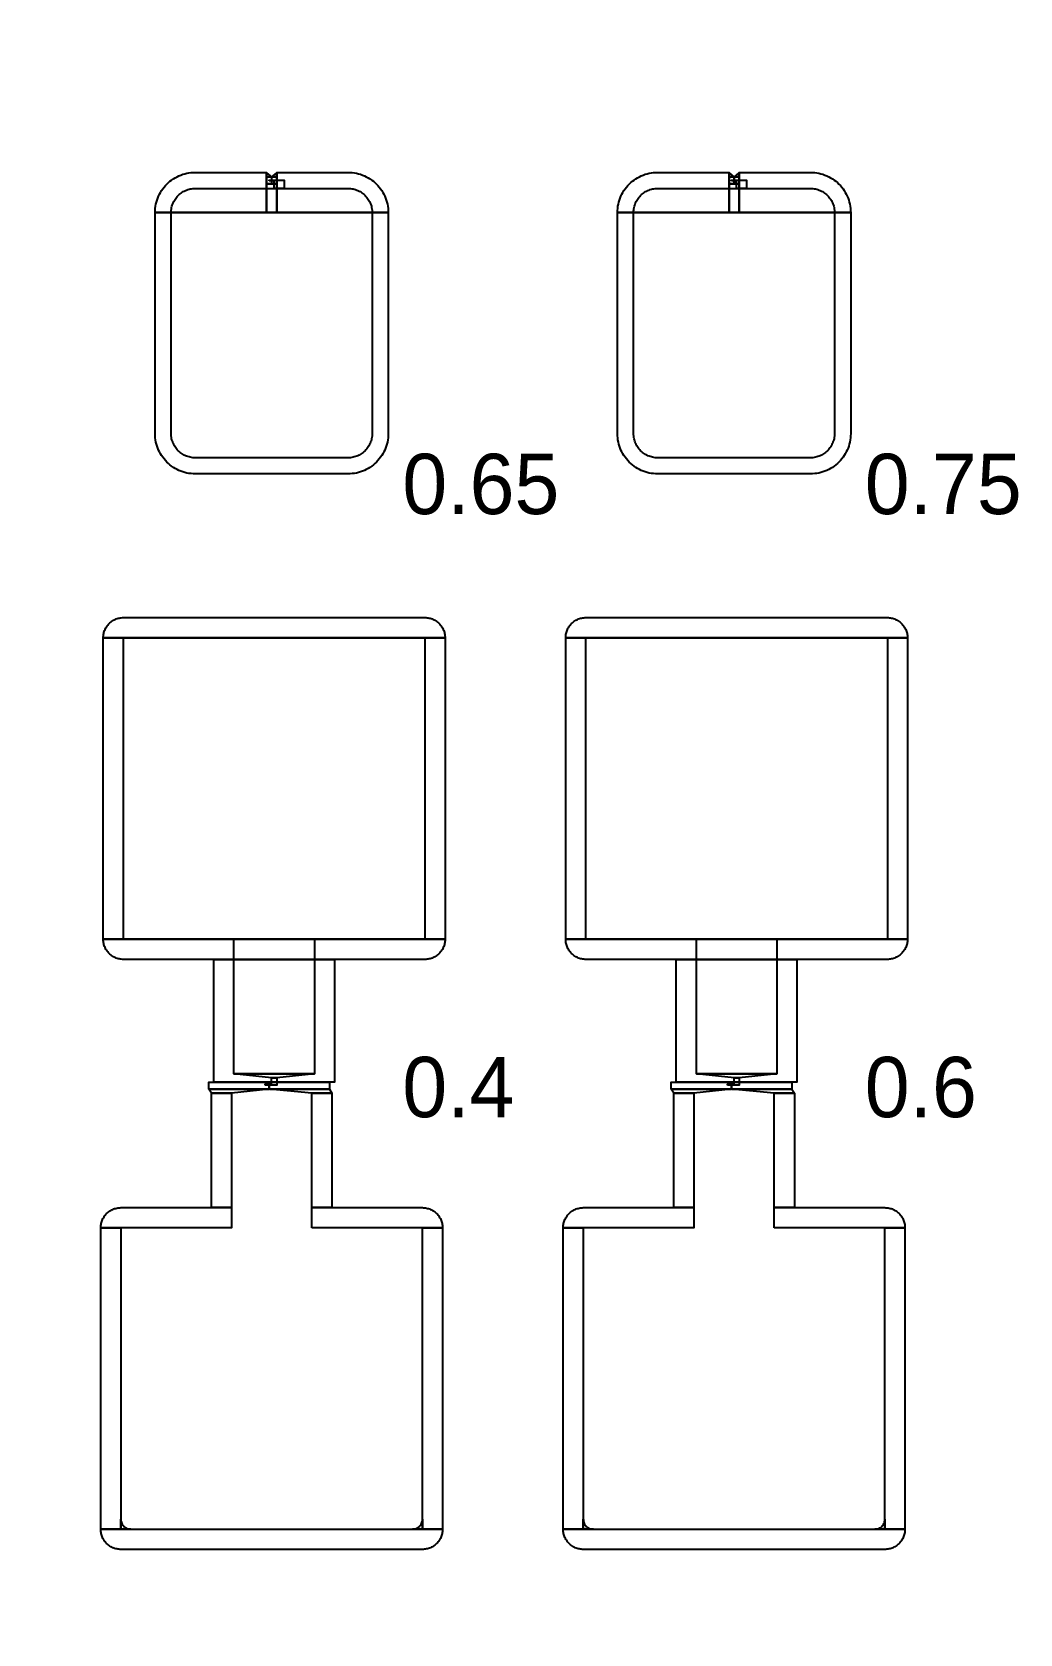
# Model space of a CAD drawing. Extents: x -50000 to 50000, y -50000 to 50000.
# Drawn here: x -32388 to -31406, y 23646 to 25240 of the extents above; entities that cross this region are included whole.
import ezdxf

# ---------------------------------------------------------------- set-up
doc = ezdxf.new("R2010")
doc.units = 0
for name, color, linetype in [('BASEMETAL', 3, 'CONTINUOUS'), ('FRAME', 14, 'CONTINUOUS'), ('MARKERS', 8, 'CONTINUOUS'), ('SECONDLAYER', 7, 'CONTINUOUS')]:
    doc.layers.add(name, color=color, linetype=linetype)

# ---------------------------------------------------------------- blocks, each defined once
blk = doc.blocks.new('CHIP_JARRAY')
at = {"layer": 'BASEMETAL'}
for points in [[(3634, 3360), (3634.055, 3362.093), (3634.219, 3364.181), (3634.492, 3366.257), (3634.874, 3368.316), (3635.363, 3370.353), (3635.958, 3372.361), (3636.657, 3374.335), (3637.458, 3376.269), (3638.36, 3378.16), (3639.359, 3380), (3640.453, 3381.786), (3641.639, 3383.511), (3642.914, 3385.173), (3644.274, 3386.765), (3645.716, 3388.284), (3647.235, 3389.726), (3648.827, 3391.086), (3650.489, 3392.361), (3652.214, 3393.547), (3654, 3394.641), (3655.84, 3395.64), (3657.731, 3396.542), (3659.665, 3397.343), (3661.639, 3398.042), (3663.647, 3398.637), (3665.684, 3399.126), (3667.743, 3399.508), (3669.819, 3399.781), (3671.907, 3399.945), (3674, 3400), (3745, 3400), (3745, 3360)], [(3745, 3395.5), (3745, 3399.5), (3749.675, 3395.5)], [(3745, 3388.5), (3745, 3395.5), (3749.675, 3395.5), (3749.675, 3388.5)], [(3750.325, 3395.5), (3755, 3399.5), (3755, 3395.5)], [(3750.325, 3388.5), (3750.325, 3395.5), (3755, 3395.5), (3755, 3388.5)], [(3755, 3360), (3755, 3400), (3826, 3400), (3828.093, 3399.945), (3830.181, 3399.781), (3832.257, 3399.508), (3834.316, 3399.126), (3836.353, 3398.637), (3838.361, 3398.042), (3840.335, 3397.343), (3842.269, 3396.542), (3844.16, 3395.64), (3846, 3394.641), (3847.786, 3393.547), (3849.511, 3392.361), (3851.173, 3391.086), (3852.765, 3389.726), (3854.284, 3388.284), (3855.726, 3386.765), (3857.086, 3385.173), (3858.361, 3383.511), (3859.547, 3381.786), (3860.641, 3380), (3861.64, 3378.16), (3862.542, 3376.269), (3863.343, 3374.335), (3864.042, 3372.361), (3864.637, 3370.353), (3865.126, 3368.316), (3865.508, 3366.257), (3865.781, 3364.181), (3865.945, 3362.093), (3866, 3360)], [(4094, 3360), (4094.055, 3362.093), (4094.219, 3364.181), (4094.492, 3366.257), (4094.874, 3368.316), (4095.363, 3370.353), (4095.958, 3372.361), (4096.657, 3374.335), (4097.458, 3376.269), (4098.36, 3378.16), (4099.359, 3380), (4100.453, 3381.786), (4101.639, 3383.511), (4102.914, 3385.173), (4104.274, 3386.765), (4105.716, 3388.284), (4107.235, 3389.726), (4108.827, 3391.086), (4110.489, 3392.361), (4112.214, 3393.547), (4114, 3394.641), (4115.84, 3395.64), (4117.731, 3396.542), (4119.665, 3397.343), (4121.639, 3398.042), (4123.647, 3398.637), (4125.684, 3399.126), (4127.743, 3399.508), (4129.819, 3399.781), (4131.907, 3399.945), (4134, 3400), (4205, 3400), (4205, 3360)], [(4205, 3395.5), (4205, 3399.5), (4209.625, 3395.5)], [(4205, 3388.5), (4205, 3395.5), (4209.625, 3395.5), (4209.625, 3388.5)], [(4210.375, 3395.5), (4215, 3399.5), (4215, 3395.5)], [(4210.375, 3388.5), (4210.375, 3395.5), (4215, 3395.5), (4215, 3388.5)], [(4215, 3360), (4215, 3400), (4286, 3400), (4288.093, 3399.945), (4290.181, 3399.781), (4292.257, 3399.508), (4294.316, 3399.126), (4296.353, 3398.637), (4298.361, 3398.042), (4300.335, 3397.343), (4302.269, 3396.542), (4304.16, 3395.64), (4306, 3394.641), (4307.786, 3393.547), (4309.511, 3392.361), (4311.173, 3391.086), (4312.765, 3389.726), (4314.284, 3388.284), (4315.726, 3386.765), (4317.086, 3385.173), (4318.361, 3383.511), (4319.547, 3381.786), (4320.641, 3380), (4321.64, 3378.16), (4322.542, 3376.269), (4323.343, 3374.335), (4324.042, 3372.361), (4324.637, 3370.353), (4325.126, 3368.316), (4325.508, 3366.257), (4325.781, 3364.181), (4325.945, 3362.093), (4326, 3360)], [(3745, 3360), (3745, 3388.5), (3755, 3388.5), (3755, 3360)], [(4205, 3360), (4205, 3388.5), (4215, 3388.5), (4215, 3360)], [(3674, 3100), (3671.907, 3100.055), (3669.819, 3100.219), (3667.743, 3100.492), (3665.684, 3100.874), (3663.647, 3101.363), (3661.639, 3101.958), (3659.665, 3102.657), (3657.731, 3103.458), (3655.84, 3104.36), (3654, 3105.359), (3652.214, 3106.453), (3650.489, 3107.639), (3648.827, 3108.914), (3647.235, 3110.274), (3645.716, 3111.716), (3644.274, 3113.235), (3642.914, 3114.827), (3641.639, 3116.489), (3640.453, 3118.214), (3639.359, 3120), (3638.36, 3121.84), (3637.458, 3123.731), (3636.657, 3125.665), (3635.958, 3127.639), (3635.363, 3129.647), (3634.874, 3131.684), (3634.492, 3133.743), (3634.219, 3135.819), (3634.055, 3137.907), (3634, 3140), (3634, 3360), (3866, 3360), (3866, 3140), (3865.945, 3137.907), (3865.781, 3135.819), (3865.508, 3133.743), (3865.126, 3131.684), (3864.637, 3129.647), (3864.042, 3127.639), (3863.343, 3125.665), (3862.542, 3123.731), (3861.64, 3121.84), (3860.641, 3120), (3859.547, 3118.214), (3858.361, 3116.489), (3857.086, 3114.827), (3855.726, 3113.235), (3854.284, 3111.716), (3852.765, 3110.274), (3851.173, 3108.914), (3849.511, 3107.639), (3847.786, 3106.453), (3846, 3105.359), (3844.16, 3104.36), (3842.269, 3103.458), (3840.335, 3102.657), (3838.361, 3101.958), (3836.353, 3101.363), (3834.316, 3100.874), (3832.257, 3100.492), (3830.181, 3100.219), (3828.093, 3100.055), (3826, 3100)], [(4134, 3100), (4131.907, 3100.055), (4129.819, 3100.219), (4127.743, 3100.492), (4125.684, 3100.874), (4123.647, 3101.363), (4121.639, 3101.958), (4119.665, 3102.657), (4117.731, 3103.458), (4115.84, 3104.36), (4114, 3105.359), (4112.214, 3106.453), (4110.489, 3107.639), (4108.827, 3108.914), (4107.235, 3110.274), (4105.716, 3111.716), (4104.274, 3113.235), (4102.914, 3114.827), (4101.639, 3116.489), (4100.453, 3118.214), (4099.359, 3120), (4098.36, 3121.84), (4097.458, 3123.731), (4096.657, 3125.665), (4095.958, 3127.639), (4095.363, 3129.647), (4094.874, 3131.684), (4094.492, 3133.743), (4094.219, 3135.819), (4094.055, 3137.907), (4094, 3140), (4094, 3360), (4326, 3360), (4326, 3140), (4325.945, 3137.907), (4325.781, 3135.819), (4325.508, 3133.743), (4325.126, 3131.684), (4324.637, 3129.647), (4324.042, 3127.639), (4323.343, 3125.665), (4322.542, 3123.731), (4321.64, 3121.84), (4320.641, 3120), (4319.547, 3118.214), (4318.361, 3116.489), (4317.086, 3114.827), (4315.726, 3113.235), (4314.284, 3111.716), (4312.765, 3110.274), (4311.173, 3108.914), (4309.511, 3107.639), (4307.786, 3106.453), (4306, 3105.359), (4304.16, 3104.36), (4302.269, 3103.458), (4300.335, 3102.657), (4298.361, 3101.958), (4296.353, 3101.363), (4294.316, 3100.874), (4292.257, 3100.492), (4290.181, 3100.219), (4288.093, 3100.055), (4286, 3100)], [(3582.5, 2937), (3582.527, 2938.047), (3582.61, 2939.091), (3582.746, 2940.129), (3582.937, 2941.158), (3583.181, 2942.176), (3583.479, 2943.18), (3583.828, 2944.167), (3584.229, 2945.135), (3584.68, 2946.08), (3585.179, 2947), (3585.727, 2947.893), (3586.32, 2948.756), (3586.957, 2949.586), (3587.637, 2950.383), (3588.358, 2951.142), (3589.117, 2951.863), (3589.914, 2952.543), (3590.744, 2953.18), (3591.607, 2953.773), (3592.5, 2954.321), (3593.42, 2954.82), (3594.365, 2955.271), (3595.333, 2955.672), (3596.32, 2956.021), (3597.324, 2956.319), (3598.342, 2956.563), (3599.371, 2956.754), (3600.409, 2956.89), (3601.453, 2956.973), (3602.5, 2957), (3902.5, 2957), (3903.547, 2956.973), (3904.591, 2956.89), (3905.629, 2956.754), (3906.658, 2956.563), (3907.676, 2956.319), (3908.68, 2956.021), (3909.667, 2955.672), (3910.635, 2955.271), (3911.58, 2954.82), (3912.5, 2954.321), (3913.393, 2953.773), (3914.256, 2953.18), (3915.086, 2952.543), (3915.883, 2951.863), (3916.642, 2951.142), (3917.363, 2950.383), (3918.043, 2949.586), (3918.68, 2948.756), (3919.273, 2947.893), (3919.821, 2947), (3920.32, 2946.08), (3920.771, 2945.135), (3921.172, 2944.167), (3921.521, 2943.18), (3921.819, 2942.176), (3922.063, 2941.158), (3922.254, 2940.129), (3922.39, 2939.091), (3922.473, 2938.047), (3922.5, 2937)], [(4042.5, 2937), (4042.527, 2938.047), (4042.61, 2939.091), (4042.746, 2940.129), (4042.937, 2941.158), (4043.181, 2942.176), (4043.479, 2943.18), (4043.828, 2944.167), (4044.229, 2945.135), (4044.68, 2946.08), (4045.179, 2947), (4045.727, 2947.893), (4046.32, 2948.756), (4046.957, 2949.586), (4047.637, 2950.383), (4048.358, 2951.142), (4049.117, 2951.863), (4049.914, 2952.543), (4050.744, 2953.18), (4051.607, 2953.773), (4052.5, 2954.321), (4053.42, 2954.82), (4054.365, 2955.271), (4055.333, 2955.672), (4056.32, 2956.021), (4057.324, 2956.319), (4058.342, 2956.563), (4059.371, 2956.754), (4060.409, 2956.89), (4061.453, 2956.973), (4062.5, 2957), (4362.5, 2957), (4363.547, 2956.973), (4364.591, 2956.89), (4365.629, 2956.754), (4366.658, 2956.563), (4367.676, 2956.319), (4368.68, 2956.021), (4369.667, 2955.672), (4370.635, 2955.271), (4371.58, 2954.82), (4372.5, 2954.321), (4373.393, 2953.773), (4374.256, 2953.18), (4375.086, 2952.543), (4375.883, 2951.863), (4376.642, 2951.142), (4377.363, 2950.383), (4378.043, 2949.586), (4378.68, 2948.756), (4379.273, 2947.893), (4379.821, 2947), (4380.32, 2946.08), (4380.771, 2945.135), (4381.172, 2944.167), (4381.521, 2943.18), (4381.819, 2942.176), (4382.063, 2941.158), (4382.254, 2940.129), (4382.39, 2939.091), (4382.473, 2938.047), (4382.5, 2937)], [(3582.5, 2637), (3582.5, 2937), (3922.5, 2937), (3922.5, 2637)], [(4042.5, 2637), (4042.5, 2937), (4382.5, 2937), (4382.5, 2637)], [(3602.5, 2617), (3601.453, 2617.027), (3600.409, 2617.11), (3599.371, 2617.246), (3598.342, 2617.437), (3597.324, 2617.681), (3596.32, 2617.979), (3595.333, 2618.328), (3594.365, 2618.729), (3593.42, 2619.18), (3592.5, 2619.679), (3591.607, 2620.227), (3590.744, 2620.82), (3589.914, 2621.457), (3589.117, 2622.137), (3588.358, 2622.858), (3587.637, 2623.617), (3586.957, 2624.414), (3586.32, 2625.244), (3585.727, 2626.107), (3585.179, 2627), (3584.68, 2627.92), (3584.229, 2628.865), (3583.828, 2629.833), (3583.479, 2630.82), (3583.181, 2631.824), (3582.937, 2632.842), (3582.746, 2633.871), (3582.61, 2634.909), (3582.527, 2635.953), (3582.5, 2637), (3922.5, 2637), (3922.473, 2635.953), (3922.39, 2634.909), (3922.254, 2633.871), (3922.063, 2632.842), (3921.819, 2631.824), (3921.521, 2630.82), (3921.172, 2629.833), (3920.771, 2628.865), (3920.32, 2627.92), (3919.821, 2627), (3919.273, 2626.107), (3918.68, 2625.244), (3918.043, 2624.414), (3917.363, 2623.617), (3916.642, 2622.858), (3915.883, 2622.137), (3915.086, 2621.457), (3914.256, 2620.82), (3913.393, 2620.227), (3912.5, 2619.679), (3911.58, 2619.18), (3910.635, 2618.729), (3909.667, 2618.328), (3908.68, 2617.979), (3907.676, 2617.681), (3906.658, 2617.437), (3905.629, 2617.246), (3904.591, 2617.11), (3903.547, 2617.027), (3902.5, 2617)], [(4062.5, 2617), (4061.453, 2617.027), (4060.409, 2617.11), (4059.371, 2617.246), (4058.342, 2617.437), (4057.324, 2617.681), (4056.32, 2617.979), (4055.333, 2618.328), (4054.365, 2618.729), (4053.42, 2619.18), (4052.5, 2619.679), (4051.607, 2620.227), (4050.744, 2620.82), (4049.914, 2621.457), (4049.117, 2622.137), (4048.358, 2622.858), (4047.637, 2623.617), (4046.957, 2624.414), (4046.32, 2625.244), (4045.727, 2626.107), (4045.179, 2627), (4044.68, 2627.92), (4044.229, 2628.865), (4043.828, 2629.833), (4043.479, 2630.82), (4043.181, 2631.824), (4042.937, 2632.842), (4042.746, 2633.871), (4042.61, 2634.909), (4042.527, 2635.953), (4042.5, 2637), (4382.5, 2637), (4382.473, 2635.953), (4382.39, 2634.909), (4382.254, 2633.871), (4382.063, 2632.842), (4381.819, 2631.824), (4381.521, 2630.82), (4381.172, 2629.833), (4380.771, 2628.865), (4380.32, 2627.92), (4379.821, 2627), (4379.273, 2626.107), (4378.68, 2625.244), (4378.043, 2624.414), (4377.363, 2623.617), (4376.642, 2622.858), (4375.883, 2622.137), (4375.086, 2621.457), (4374.256, 2620.82), (4373.393, 2620.227), (4372.5, 2619.679), (4371.58, 2619.18), (4370.635, 2618.729), (4369.667, 2618.328), (4368.68, 2617.979), (4367.676, 2617.681), (4366.658, 2617.437), (4365.629, 2617.246), (4364.591, 2617.11), (4363.547, 2617.027), (4362.5, 2617)], [(3692.5, 2495), (3692.5, 2617), (3812.5, 2617), (3812.5, 2495)], [(4152.5, 2495), (4152.5, 2617), (4272.5, 2617), (4272.5, 2495)], [(3687.5, 2488), (3687.5, 2495), (3747.3, 2495), (3747.3, 2488)], [(3690, 2484), (3687.5, 2488), (3747.3, 2488), (3710, 2484)], [(3747.7, 2488), (3747.7, 2495), (3807.5, 2495), (3807.5, 2488)], [(3790, 2484), (3747.7, 2488), (3807.5, 2488), (3810, 2484)], [(4147.5, 2488), (4147.5, 2495), (4207.2, 2495), (4207.2, 2488)], [(4150, 2484), (4147.5, 2488), (4207.2, 2488), (4170, 2484)], [(4207.8, 2488), (4207.8, 2495), (4267.5, 2495), (4267.5, 2488)], [(4250, 2484), (4207.8, 2488), (4267.5, 2488), (4270, 2484)], [(3690, 2370), (3690, 2484), (3710, 2484), (3710, 2370)], [(3790, 2370), (3790, 2484), (3810, 2484), (3810, 2370)], [(4150, 2370), (4150, 2484), (4170, 2484), (4170, 2370)], [(4250, 2370), (4250, 2484), (4270, 2484), (4270, 2370)], [(3580, 2350), (3580.027, 2351.047), (3580.11, 2352.091), (3580.246, 2353.129), (3580.437, 2354.158), (3580.681, 2355.176), (3580.979, 2356.18), (3581.328, 2357.167), (3581.729, 2358.135), (3582.18, 2359.08), (3582.679, 2360), (3583.227, 2360.893), (3583.82, 2361.756), (3584.457, 2362.586), (3585.137, 2363.383), (3585.858, 2364.142), (3586.617, 2364.863), (3587.414, 2365.543), (3588.244, 2366.18), (3589.107, 2366.773), (3590, 2367.321), (3590.92, 2367.82), (3591.865, 2368.271), (3592.833, 2368.672), (3593.82, 2369.021), (3594.824, 2369.319), (3595.842, 2369.563), (3596.871, 2369.754), (3597.909, 2369.89), (3598.953, 2369.973), (3600, 2370), (3710, 2370), (3710, 2350)], [(3790, 2350), (3790, 2370), (3900, 2370), (3901.047, 2369.973), (3902.091, 2369.89), (3903.129, 2369.754), (3904.158, 2369.563), (3905.176, 2369.319), (3906.18, 2369.021), (3907.167, 2368.672), (3908.135, 2368.271), (3909.08, 2367.82), (3910, 2367.321), (3910.893, 2366.773), (3911.756, 2366.18), (3912.586, 2365.543), (3913.383, 2364.863), (3914.142, 2364.142), (3914.863, 2363.383), (3915.543, 2362.586), (3916.18, 2361.756), (3916.773, 2360.893), (3917.321, 2360), (3917.82, 2359.08), (3918.271, 2358.135), (3918.672, 2357.167), (3919.021, 2356.18), (3919.319, 2355.176), (3919.563, 2354.158), (3919.754, 2353.129), (3919.89, 2352.091), (3919.973, 2351.047), (3920, 2350)], [(4040, 2350), (4040.027, 2351.047), (4040.11, 2352.091), (4040.246, 2353.129), (4040.437, 2354.158), (4040.681, 2355.176), (4040.979, 2356.18), (4041.328, 2357.167), (4041.729, 2358.135), (4042.18, 2359.08), (4042.679, 2360), (4043.227, 2360.893), (4043.82, 2361.756), (4044.457, 2362.586), (4045.137, 2363.383), (4045.858, 2364.142), (4046.617, 2364.863), (4047.414, 2365.543), (4048.244, 2366.18), (4049.107, 2366.773), (4050, 2367.321), (4050.92, 2367.82), (4051.865, 2368.271), (4052.833, 2368.672), (4053.82, 2369.021), (4054.824, 2369.319), (4055.842, 2369.563), (4056.871, 2369.754), (4057.909, 2369.89), (4058.953, 2369.973), (4060, 2370), (4170, 2370), (4170, 2350)], [(4250, 2350), (4250, 2370), (4360, 2370), (4361.047, 2369.973), (4362.091, 2369.89), (4363.129, 2369.754), (4364.158, 2369.563), (4365.176, 2369.319), (4366.18, 2369.021), (4367.167, 2368.672), (4368.135, 2368.271), (4369.08, 2367.82), (4370, 2367.321), (4370.893, 2366.773), (4371.756, 2366.18), (4372.586, 2365.543), (4373.383, 2364.863), (4374.142, 2364.142), (4374.863, 2363.383), (4375.543, 2362.586), (4376.18, 2361.756), (4376.773, 2360.893), (4377.321, 2360), (4377.82, 2359.08), (4378.271, 2358.135), (4378.672, 2357.167), (4379.021, 2356.18), (4379.319, 2355.176), (4379.563, 2354.158), (4379.754, 2353.129), (4379.89, 2352.091), (4379.973, 2351.047), (4380, 2350)], [(3580, 2050), (3580, 2350), (3600, 2350), (3600, 2050)], [(3900, 2050), (3900, 2350), (3920, 2350), (3920, 2050)], [(4040, 2050), (4040, 2350), (4060, 2350), (4060, 2050)], [(4360, 2050), (4360, 2350), (4380, 2350), (4380, 2050)], [(3600, 2050), (3600, 2060), (3600.055, 2058.955), (3600.219, 2057.921), (3600.489, 2056.91), (3600.865, 2055.933), (3601.34, 2055), (3601.91, 2054.122), (3602.569, 2053.309), (3603.309, 2052.569), (3604.122, 2051.91), (3605, 2051.34), (3605.933, 2050.865), (3606.91, 2050.489), (3607.921, 2050.219), (3608.955, 2050.055), (3610, 2050)], [(3890, 2050), (3891.045, 2050.055), (3892.079, 2050.219), (3893.09, 2050.489), (3894.067, 2050.865), (3895, 2051.34), (3895.878, 2051.91), (3896.691, 2052.569), (3897.431, 2053.309), (3898.09, 2054.122), (3898.66, 2055), (3899.135, 2055.933), (3899.511, 2056.91), (3899.781, 2057.921), (3899.945, 2058.955), (3900, 2060), (3900, 2050)], [(4060, 2050), (4060, 2060), (4060.055, 2058.955), (4060.219, 2057.921), (4060.489, 2056.91), (4060.865, 2055.933), (4061.34, 2055), (4061.91, 2054.122), (4062.569, 2053.309), (4063.309, 2052.569), (4064.122, 2051.91), (4065, 2051.34), (4065.933, 2050.865), (4066.91, 2050.489), (4067.921, 2050.219), (4068.955, 2050.055), (4070, 2050)], [(4350, 2050), (4351.045, 2050.055), (4352.079, 2050.219), (4353.09, 2050.489), (4354.067, 2050.865), (4355, 2051.34), (4355.878, 2051.91), (4356.691, 2052.569), (4357.431, 2053.309), (4358.09, 2054.122), (4358.66, 2055), (4359.135, 2055.933), (4359.511, 2056.91), (4359.781, 2057.921), (4359.945, 2058.955), (4360, 2060), (4360, 2050)], [(3600, 2030), (3598.953, 2030.027), (3597.909, 2030.11), (3596.871, 2030.246), (3595.842, 2030.437), (3594.824, 2030.681), (3593.82, 2030.979), (3592.833, 2031.328), (3591.865, 2031.729), (3590.92, 2032.18), (3590, 2032.679), (3589.107, 2033.227), (3588.244, 2033.82), (3587.414, 2034.457), (3586.617, 2035.137), (3585.858, 2035.858), (3585.137, 2036.617), (3584.457, 2037.414), (3583.82, 2038.244), (3583.227, 2039.107), (3582.679, 2040), (3582.18, 2040.92), (3581.729, 2041.865), (3581.328, 2042.833), (3580.979, 2043.82), (3580.681, 2044.824), (3580.437, 2045.842), (3580.246, 2046.871), (3580.11, 2047.909), (3580.027, 2048.953), (3580, 2050), (3920, 2050), (3919.973, 2048.953), (3919.89, 2047.909), (3919.754, 2046.871), (3919.563, 2045.842), (3919.319, 2044.824), (3919.021, 2043.82), (3918.672, 2042.833), (3918.271, 2041.865), (3917.82, 2040.92), (3917.321, 2040), (3916.773, 2039.107), (3916.18, 2038.244), (3915.543, 2037.414), (3914.863, 2036.617), (3914.142, 2035.858), (3913.383, 2035.137), (3912.586, 2034.457), (3911.756, 2033.82), (3910.893, 2033.227), (3910, 2032.679), (3909.08, 2032.18), (3908.135, 2031.729), (3907.167, 2031.328), (3906.18, 2030.979), (3905.176, 2030.681), (3904.158, 2030.437), (3903.129, 2030.246), (3902.091, 2030.11), (3901.047, 2030.027), (3900, 2030)], [(4060, 2030), (4058.953, 2030.027), (4057.909, 2030.11), (4056.871, 2030.246), (4055.842, 2030.437), (4054.824, 2030.681), (4053.82, 2030.979), (4052.833, 2031.328), (4051.865, 2031.729), (4050.92, 2032.18), (4050, 2032.679), (4049.107, 2033.227), (4048.244, 2033.82), (4047.414, 2034.457), (4046.617, 2035.137), (4045.858, 2035.858), (4045.137, 2036.617), (4044.457, 2037.414), (4043.82, 2038.244), (4043.227, 2039.107), (4042.679, 2040), (4042.18, 2040.92), (4041.729, 2041.865), (4041.328, 2042.833), (4040.979, 2043.82), (4040.681, 2044.824), (4040.437, 2045.842), (4040.246, 2046.871), (4040.11, 2047.909), (4040.027, 2048.953), (4040, 2050), (4380, 2050), (4379.973, 2048.953), (4379.89, 2047.909), (4379.754, 2046.871), (4379.563, 2045.842), (4379.319, 2044.824), (4379.021, 2043.82), (4378.672, 2042.833), (4378.271, 2041.865), (4377.82, 2040.92), (4377.321, 2040), (4376.773, 2039.107), (4376.18, 2038.244), (4375.543, 2037.414), (4374.863, 2036.617), (4374.142, 2035.858), (4373.383, 2035.137), (4372.586, 2034.457), (4371.756, 2033.82), (4370.893, 2033.227), (4370, 2032.679), (4369.08, 2032.18), (4368.135, 2031.729), (4367.167, 2031.328), (4366.18, 2030.979), (4365.176, 2030.681), (4364.158, 2030.437), (4363.129, 2030.246), (4362.091, 2030.11), (4361.047, 2030.027), (4360, 2030)]]:
    blk.add_lwpolyline(points, close=True, dxfattribs=at)
at = {"layer": 'SECONDLAYER'}
for points in [[(3674, 3116), (3672.744, 3116.033), (3671.491, 3116.131), (3670.246, 3116.295), (3669.01, 3116.524), (3667.788, 3116.818), (3666.584, 3117.175), (3665.399, 3117.594), (3664.238, 3118.075), (3663.104, 3118.616), (3662, 3119.215), (3660.929, 3119.872), (3659.893, 3120.584), (3658.896, 3121.348), (3657.941, 3122.165), (3657.029, 3123.029), (3656.165, 3123.941), (3655.348, 3124.896), (3654.584, 3125.893), (3653.872, 3126.929), (3653.215, 3128), (3652.616, 3129.104), (3652.075, 3130.238), (3651.594, 3131.399), (3651.175, 3132.584), (3650.818, 3133.788), (3650.524, 3135.01), (3650.295, 3136.246), (3650.131, 3137.491), (3650.033, 3138.744), (3650, 3140), (3650, 3360), (3650.033, 3361.256), (3650.131, 3362.509), (3650.295, 3363.754), (3650.524, 3364.99), (3650.818, 3366.212), (3651.175, 3367.416), (3651.594, 3368.601), (3652.075, 3369.762), (3652.616, 3370.896), (3653.215, 3372), (3653.872, 3373.071), (3654.584, 3374.107), (3655.348, 3375.104), (3656.165, 3376.059), (3657.029, 3376.971), (3657.941, 3377.835), (3658.896, 3378.652), (3659.893, 3379.416), (3660.929, 3380.128), (3662, 3380.785), (3663.104, 3381.384), (3664.238, 3381.925), (3665.399, 3382.406), (3666.584, 3382.825), (3667.788, 3383.182), (3669.01, 3383.476), (3670.246, 3383.705), (3671.491, 3383.869), (3672.744, 3383.967), (3674, 3384), (3826, 3384), (3827.256, 3383.967), (3828.509, 3383.869), (3829.754, 3383.705), (3830.99, 3383.476), (3832.212, 3383.182), (3833.416, 3382.825), (3834.601, 3382.406), (3835.762, 3381.925), (3836.896, 3381.384), (3838, 3380.785), (3839.071, 3380.128), (3840.107, 3379.416), (3841.104, 3378.652), (3842.059, 3377.835), (3842.971, 3376.971), (3843.835, 3376.059), (3844.652, 3375.104), (3845.416, 3374.107), (3846.128, 3373.071), (3846.785, 3372), (3847.384, 3370.896), (3847.925, 3369.762), (3848.406, 3368.601), (3848.825, 3367.416), (3849.182, 3366.212), (3849.476, 3364.99), (3849.705, 3363.754), (3849.869, 3362.509), (3849.967, 3361.256), (3850, 3360), (3850, 3140), (3849.967, 3138.744), (3849.869, 3137.491), (3849.705, 3136.246), (3849.476, 3135.01), (3849.182, 3133.788), (3848.825, 3132.584), (3848.406, 3131.399), (3847.925, 3130.238), (3847.384, 3129.104), (3846.785, 3128), (3846.128, 3126.929), (3845.416, 3125.893), (3844.652, 3124.896), (3843.835, 3123.941), (3842.971, 3123.029), (3842.059, 3122.165), (3841.104, 3121.348), (3840.107, 3120.584), (3839.071, 3119.872), (3838, 3119.215), (3836.896, 3118.616), (3835.762, 3118.075), (3834.601, 3117.594), (3833.416, 3117.175), (3832.212, 3116.818), (3830.99, 3116.524), (3829.754, 3116.295), (3828.509, 3116.131), (3827.256, 3116.033), (3826, 3116)], [(3747.5, 3391.65), (3747.5, 3392.35), (3749.675, 3392.35), (3749.675, 3391.65)], [(3749.675, 3391.65), (3749.675, 3392.35), (3750.325, 3392.35), (3750.325, 3391.65)], [(3750.325, 3391.65), (3750.325, 3392.35), (3752.5, 3392.35), (3752.5, 3391.65)], [(3752.5, 3384), (3752.5, 3392.35), (3762.5, 3392.35), (3762.5, 3384)], [(4134, 3116), (4132.744, 3116.033), (4131.491, 3116.131), (4130.246, 3116.295), (4129.01, 3116.524), (4127.788, 3116.818), (4126.584, 3117.175), (4125.399, 3117.594), (4124.238, 3118.075), (4123.104, 3118.616), (4122, 3119.215), (4120.929, 3119.872), (4119.893, 3120.584), (4118.896, 3121.348), (4117.941, 3122.165), (4117.029, 3123.029), (4116.165, 3123.941), (4115.348, 3124.896), (4114.584, 3125.893), (4113.872, 3126.929), (4113.215, 3128), (4112.616, 3129.104), (4112.075, 3130.238), (4111.594, 3131.399), (4111.175, 3132.584), (4110.818, 3133.788), (4110.524, 3135.01), (4110.295, 3136.246), (4110.131, 3137.491), (4110.033, 3138.744), (4110, 3140), (4110, 3360), (4110.033, 3361.256), (4110.131, 3362.509), (4110.295, 3363.754), (4110.524, 3364.99), (4110.818, 3366.212), (4111.175, 3367.416), (4111.594, 3368.601), (4112.075, 3369.762), (4112.616, 3370.896), (4113.215, 3372), (4113.872, 3373.071), (4114.584, 3374.107), (4115.348, 3375.104), (4116.165, 3376.059), (4117.029, 3376.971), (4117.941, 3377.835), (4118.896, 3378.652), (4119.893, 3379.416), (4120.929, 3380.128), (4122, 3380.785), (4123.104, 3381.384), (4124.238, 3381.925), (4125.399, 3382.406), (4126.584, 3382.825), (4127.788, 3383.182), (4129.01, 3383.476), (4130.246, 3383.705), (4131.491, 3383.869), (4132.744, 3383.967), (4134, 3384), (4286, 3384), (4287.256, 3383.967), (4288.509, 3383.869), (4289.754, 3383.705), (4290.99, 3383.476), (4292.212, 3383.182), (4293.416, 3382.825), (4294.601, 3382.406), (4295.762, 3381.925), (4296.896, 3381.384), (4298, 3380.785), (4299.071, 3380.128), (4300.107, 3379.416), (4301.104, 3378.652), (4302.059, 3377.835), (4302.971, 3376.971), (4303.835, 3376.059), (4304.652, 3375.104), (4305.416, 3374.107), (4306.128, 3373.071), (4306.785, 3372), (4307.384, 3370.896), (4307.925, 3369.762), (4308.406, 3368.601), (4308.825, 3367.416), (4309.182, 3366.212), (4309.476, 3364.99), (4309.705, 3363.754), (4309.869, 3362.509), (4309.967, 3361.256), (4310, 3360), (4310, 3140), (4309.967, 3138.744), (4309.869, 3137.491), (4309.705, 3136.246), (4309.476, 3135.01), (4309.182, 3133.788), (4308.825, 3132.584), (4308.406, 3131.399), (4307.925, 3130.238), (4307.384, 3129.104), (4306.785, 3128), (4306.128, 3126.929), (4305.416, 3125.893), (4304.652, 3124.896), (4303.835, 3123.941), (4302.971, 3123.029), (4302.059, 3122.165), (4301.104, 3121.348), (4300.107, 3120.584), (4299.071, 3119.872), (4298, 3119.215), (4296.896, 3118.616), (4295.762, 3118.075), (4294.601, 3117.594), (4293.416, 3117.175), (4292.212, 3116.818), (4290.99, 3116.524), (4289.754, 3116.295), (4288.509, 3116.131), (4287.256, 3116.033), (4286, 3116)], [(4207.5, 3391.65), (4207.5, 3392.35), (4209.625, 3392.35), (4209.625, 3391.65)], [(4209.625, 3391.65), (4209.625, 3392.35), (4210.375, 3392.35), (4210.375, 3391.65)], [(4210.375, 3391.65), (4210.375, 3392.35), (4212.5, 3392.35), (4212.5, 3391.65)], [(4212.5, 3384), (4212.5, 3392.35), (4222.5, 3392.35), (4222.5, 3384)], [(3602.5, 2637), (3602.5, 2937), (3902.5, 2937), (3902.5, 2637)], [(4062.5, 2637), (4062.5, 2937), (4362.5, 2937), (4362.5, 2637)], [(3712.5, 2503), (3712.5, 2637), (3792.5, 2637), (3792.5, 2503)], [(4172.5, 2503), (4172.5, 2637), (4252.5, 2637), (4252.5, 2503)], [(3750, 2499), (3712.5, 2503), (3792.5, 2503), (3755, 2499)], [(4210, 2499), (4172.5, 2503), (4252.5, 2503), (4215, 2499)], [(3743.6, 2492), (3743.6, 2492.7), (3747.3, 2492.7), (3747.3, 2492)], [(3747.3, 2492), (3747.3, 2492.7), (3747.7, 2492.7), (3747.7, 2492)], [(3747.7, 2492), (3747.7, 2492.7), (3750, 2492.7), (3750, 2492)], [(3750, 2492), (3750, 2499), (3755, 2499), (3755, 2492)], [(4203.4, 2492), (4203.4, 2492.7), (4207.2, 2492.7), (4207.2, 2492)], [(4207.2, 2492), (4207.2, 2492.7), (4207.8, 2492.7), (4207.8, 2492)], [(4207.8, 2492), (4207.8, 2492.7), (4210, 2492.7), (4210, 2492)], [(4210, 2492), (4210, 2499), (4215, 2499), (4215, 2492)]]:
    blk.add_lwpolyline(points, close=True, dxfattribs=at)
at = {"layer": 'MARKERS'}
for s, p in [('0.65', (3880, 3060)), ('0.75', (4340, 3060)), ('0.4', (3880, 2460)), ('0.6', (4340, 2460))]:
    blk.add_text(s, height=60, dxfattribs=at).set_placement(p)

msp = doc.modelspace()

# ---------------------------------------------------------------- linework, layer by layer
at = {"layer": 'FRAME'}
for radius in [50000, 49000]:
    msp.add_circle((0, 0), radius, dxfattribs=at)

# ---------------------------------------------------------------- block references
msp.add_blockref('CHIP_JARRAY', (-35900, 21700))

doc.saveas('drawing.dxf')
